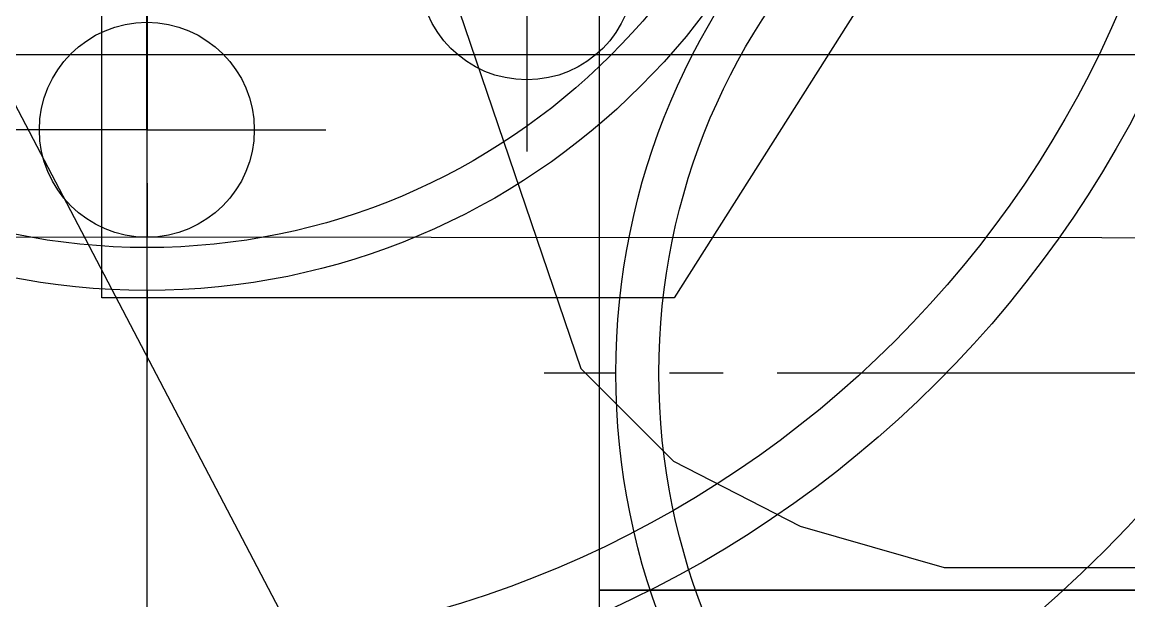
# Model space of a CAD drawing. Extents: x -381 to 213, y -63 to 250.
# Drawn here: x -121.54 to -90.64, y -15.53 to 0.62 of the extents above; entities that cross this region are included whole.
import ezdxf

# ---------------------------------------------------------------- set-up
doc = ezdxf.new("R2010")
doc.units = 0
doc.header["$MEASUREMENT"] = 0
for name, pattern in [('K5LT65535', [0]), ('K5LT_AXLED', [19.5, 15, -1.5, 1.5, -1.5]), ('K5LT_BASIC', [0])]:
    doc.linetypes.add(name, pattern=pattern)
doc.layers.add('Системный слой', color=7, linetype='Continuous')

# ---------------------------------------------------------------- blocks, each defined once
blk = doc.blocks.new('*U')
at = {"layer": 'Системный слой', "color": 5, "linetype": 'K5LT_BASIC'}
for p, q in [((-41.505, 21.831), (-41.505, -22.169)), ((-168.83, -0.277), (156.17, -0.277)), ((-41.505, -22.169), (43.495, -22.169)), ((43.495, -22.17), (-41.505, -22.17)), ((-41.505, -22.17), (-41.505, -27.611))]:
    blk.add_line(p, q, dxfattribs=at)
at = {"layer": 'Системный слой', "color": 30, "linetype": 'K5LT_AXLED'}
for p, q in [((94.013, 5.982), (94.013, -11.019)), ((94.013, 5.982), (94.013, -60.533)), ((94.013, 5.982), (94.013, -11.019)), ((94.013, 5.982), (94.013, -60.533)), ((94.013, 5.981), (94.013, -58.553)), ((94.013, 5.981), (94.013, -62.515)), ((94.013, 5.981), (94.013, -58.553)), ((94.013, 5.981), (94.013, -62.515)), ((-54.117, 5.679), (-54.117, -7.821)), ((-54.117, 5.679), (-54.117, -8.321)), ((94.013, -9.019), (94.013, -4.019)), ((94.013, -9.019), (94.013, -4.019)), ((104.62, -4.625), (104.62, -9.625)), ((104.62, -4.625), (104.62, -9.625)), ((94.013, -9.019), (89.013, -9.019)), ((94.013, -9.019), (89.013, -9.019)), ((94.013, -9.019), (99.013, -9.019)), ((94.013, -9.019), (94.013, -14.019)), ((94.013, -9.019), (99.013, -9.019)), ((94.013, -9.019), (94.013, -14.019)), ((-21.536, -16.111), (-43.036, -16.111)), ((-21.536, -16.111), (-41.836, -16.111)), ((-21.536, -16.111), (-21.536, -37.611)), ((-21.536, -16.111), (-21.536, -36.411))]:
    blk.add_line(p, q, dxfattribs=at)
blk = doc.blocks.new('*F')
at = {"layer": 'Системный слой', "color": 5, "linetype": 'K5LT65535'}
blk.add_lwpolyline([(61.31, -34.166), (-32.345, -34.121), (-47.082, -29.094), (-58.662, -6.988), (-60.958, -2.49), (-65.073, -0.385), (-75.983, 2.103), (-86.605, 2.103), (-95.888, 2.103), (-104.022, -0.385), (-108.998, -5.361), (-114.262, -13.687), (-130.243, -13.687), (-130.243, 12.152), (-51.58, 12.152), (-42.01, -15.983), (-39.427, -18.567), (-35.886, -20.385), (-31.867, -21.534), (54.835, -21.534), (57.084, -19.285), (57.084, 15.692), (64.596, 15.692), (64.622, 7.622)], dxfattribs=at)
at = {"layer": 'Системный слой', "color": 5, "linetype": 'K5LT_BASIC'}
for centre, radius in [((94.013, 5.981), 62.534), ((94.013, 5.981), 62.534), ((94.013, 5.981), 37.817), ((94.013, 5.981), 37.817), ((94.013, 5.981), 31.192), ((94.013, 5.981), 31.192), ((94.013, 5.982), 29.543), ((94.013, 5.982), 29.543), ((-21.536, -16.111), 19.5), ((-21.536, -16.111), 18.3), ((104.62, -4.625), 3), ((104.62, -4.625), 3), ((94.013, -9.019), 3), ((94.013, -9.019), 3)]:
    blk.add_circle(centre, radius, dxfattribs=at)
at = {"layer": 'Системный слой'}
blk.add_blockref('*U', (0, 0), dxfattribs=at)
blk.add_blockref('*U', (0, 0), dxfattribs=at)
blk.add_blockref('*U', (0, 0), dxfattribs=at)
blk.add_blockref('*U', (0, 0), dxfattribs=at)
blk.add_blockref('*U', (0, 0), dxfattribs=at)
blk.add_blockref('*U', (0, 0), dxfattribs=at)
blk.add_blockref('*U', (0, 0), dxfattribs=at)
blk.add_blockref('*U', (0, 0), dxfattribs=at)
blk.add_blockref('*U', (0, 0), dxfattribs=at)
blk.add_blockref('*U', (0, 0), dxfattribs=at)
blk.add_blockref('*U', (0, 0), dxfattribs=at)
blk.add_blockref('*U', (0, 0), dxfattribs=at)
blk.add_blockref('*U', (0, 0), dxfattribs=at)
blk.add_blockref('*U', (0, 0), dxfattribs=at)
blk.add_blockref('*U', (0, 0), dxfattribs=at)
blk.add_blockref('*U', (0, 0), dxfattribs=at)
blk.add_blockref('*U', (0, 0), dxfattribs=at)
blk.add_blockref('*U', (0, 0), dxfattribs=at)
blk.add_blockref('*U', (0, 0), dxfattribs=at)
blk.add_blockref('*U', (0, 0), dxfattribs=at)
blk.add_blockref('*U', (0, 0), dxfattribs=at)
blk.add_blockref('*U', (0, 0), dxfattribs=at)
blk.add_blockref('*U', (0, 0), dxfattribs=at)
blk.add_blockref('*U', (0, 0), dxfattribs=at)
blk.add_blockref('*U', (0, 0), dxfattribs=at)
blk.add_blockref('*U', (0, 0), dxfattribs=at)
blk.add_blockref('*U', (0, 0), dxfattribs=at)
blk.add_blockref('*U', (0, 0), dxfattribs=at)
blk.add_blockref('*U', (0, 0), dxfattribs=at)
blk.add_blockref('*U', (0, 0), dxfattribs=at)
blk.add_blockref('*U', (0, 0), dxfattribs=at)
blk.add_blockref('*U', (0, 0), dxfattribs=at)
blk.add_blockref('*U', (0, 0), dxfattribs=at)
blk.add_blockref('*U', (0, 0), dxfattribs=at)
blk.add_blockref('*U', (0, 0), dxfattribs=at)
blk.add_blockref('*U', (0, 0), dxfattribs=at)
blk.add_blockref('*U', (0, 0), dxfattribs=at)
blk.add_blockref('*U', (0, 0), dxfattribs=at)
blk.add_blockref('*U', (0, 0), dxfattribs=at)
blk.add_blockref('*U', (0, 0), dxfattribs=at)
blk.add_blockref('*U', (0, 0), dxfattribs=at)
blk.add_blockref('*U', (0, 0), dxfattribs=at)
blk.add_blockref('*U', (0, 0), dxfattribs=at)
blk.add_blockref('*U', (0, 0), dxfattribs=at)
blk.add_blockref('*U', (0, 0), dxfattribs=at)
blk.add_blockref('*U', (0, 0), dxfattribs=at)
blk.add_blockref('*U', (0, 0), dxfattribs=at)
blk.add_blockref('*U', (0, 0), dxfattribs=at)
blk.add_blockref('*U', (0, 0), dxfattribs=at)
blk.add_blockref('*U', (0, 0), dxfattribs=at)
blk.add_blockref('*U', (0, 0), dxfattribs=at)
blk.add_blockref('*U', (0, 0), dxfattribs=at)
blk.add_blockref('*U', (0, 0), dxfattribs=at)
blk.add_blockref('*U', (0, 0), dxfattribs=at)
blk.add_blockref('*U', (0, 0), dxfattribs=at)
blk.add_blockref('*U', (0, 0), dxfattribs=at)
blk.add_blockref('*U', (0, 0), dxfattribs=at)
blk.add_blockref('*U', (0, 0), dxfattribs=at)
blk.add_blockref('*U', (0, 0), dxfattribs=at)
blk.add_blockref('*U', (0, 0), dxfattribs=at)
blk.add_blockref('*U', (0, 0), dxfattribs=at)
blk.add_blockref('*U', (0, 0), dxfattribs=at)
blk.add_blockref('*U', (0, 0), dxfattribs=at)
blk.add_blockref('*U', (0, 0), dxfattribs=at)
blk.add_blockref('*U', (0, 0), dxfattribs=at)
blk.add_blockref('*U', (0, 0), dxfattribs=at)
blk.add_blockref('*U', (0, 0), dxfattribs=at)
blk.add_blockref('*U', (0, 0), dxfattribs=at)
blk.add_blockref('*U', (0, 0), dxfattribs=at)
blk.add_blockref('*U', (0, 0), dxfattribs=at)
blk.add_blockref('*U', (0, 0), dxfattribs=at)
blk.add_blockref('*U', (0, 0), dxfattribs=at)
blk.add_blockref('*U', (0, 0), dxfattribs=at)
blk.add_blockref('*U', (0, 0), dxfattribs=at)
blk.add_blockref('*U', (0, 0), dxfattribs=at)
blk.add_blockref('*U', (0, 0), dxfattribs=at)
blk.add_blockref('*U', (0, 0), dxfattribs=at)
blk.add_blockref('*U', (0, 0), dxfattribs=at)
blk.add_blockref('*U', (0, 0), dxfattribs=at)
blk.add_blockref('*U', (0, 0), dxfattribs=at)
blk.add_blockref('*U', (0, 0), dxfattribs=at)
blk.add_blockref('*U', (0, 0), dxfattribs=at)
blk.add_blockref('*U', (0, 0), dxfattribs=at)
blk.add_blockref('*U', (0, 0), dxfattribs=at)
blk.add_blockref('*U', (0, 0), dxfattribs=at)
blk.add_blockref('*U', (0, 0), dxfattribs=at)
blk.add_blockref('*U', (0, 0), dxfattribs=at)
blk.add_blockref('*U', (0, 0), dxfattribs=at)
blk.add_blockref('*U', (0, 0), dxfattribs=at)
blk.add_blockref('*U', (0, 0), dxfattribs=at)
blk.add_blockref('*U', (0, 0), dxfattribs=at)
blk.add_blockref('*U', (0, 0), dxfattribs=at)
blk.add_blockref('*U', (0, 0), dxfattribs=at)
blk.add_blockref('*U', (0, 0), dxfattribs=at)
blk.add_blockref('*U', (0, 0), dxfattribs=at)
blk.add_blockref('*U', (0, 0), dxfattribs=at)
blk.add_blockref('*U', (0, 0), dxfattribs=at)
blk.add_blockref('*U', (0, 0), dxfattribs=at)
blk.add_blockref('*U', (0, 0), dxfattribs=at)
blk.add_blockref('*U', (0, 0), dxfattribs=at)
blk.add_blockref('*U', (0, 0), dxfattribs=at)
blk.add_blockref('*U', (0, 0), dxfattribs=at)
blk.add_blockref('*U', (0, 0), dxfattribs=at)
blk.add_blockref('*U', (0, 0), dxfattribs=at)
blk.add_blockref('*U', (0, 0), dxfattribs=at)
blk.add_blockref('*U', (0, 0), dxfattribs=at)
blk.add_blockref('*U', (0, 0), dxfattribs=at)
blk.add_blockref('*U', (0, 0), dxfattribs=at)
blk.add_blockref('*U', (0, 0), dxfattribs=at)
blk.add_blockref('*U', (0, 0), dxfattribs=at)
blk.add_blockref('*U', (0, 0), dxfattribs=at)
blk.add_blockref('*U', (0, 0), dxfattribs=at)
blk.add_blockref('*U', (0, 0), dxfattribs=at)
blk.add_blockref('*U', (0, 0), dxfattribs=at)
blk.add_blockref('*U', (0, 0), dxfattribs=at)
blk.add_blockref('*U', (0, 0), dxfattribs=at)
blk.add_blockref('*U', (0, 0), dxfattribs=at)
blk.add_blockref('*U', (0, 0), dxfattribs=at)
blk.add_blockref('*U', (0, 0), dxfattribs=at)
blk.add_blockref('*U', (0, 0), dxfattribs=at)
blk.add_blockref('*U', (0, 0), dxfattribs=at)
blk.add_blockref('*U', (0, 0), dxfattribs=at)
blk.add_blockref('*U', (0, 0), dxfattribs=at)
blk.add_blockref('*U', (0, 0), dxfattribs=at)
blk.add_blockref('*U', (0, 0), dxfattribs=at)
blk.add_blockref('*U', (0, 0), dxfattribs=at)
blk.add_blockref('*U', (0, 0), dxfattribs=at)
blk.add_blockref('*U', (0, 0), dxfattribs=at)
blk.add_blockref('*U', (0, 0), dxfattribs=at)
blk.add_blockref('*U', (0, 0), dxfattribs=at)
blk.add_blockref('*U', (0, 0), dxfattribs=at)
blk.add_blockref('*U', (0, 0), dxfattribs=at)
blk.add_blockref('*U', (0, 0), dxfattribs=at)
blk.add_blockref('*U', (0, 0), dxfattribs=at)
blk.add_blockref('*U', (0, 0), dxfattribs=at)
blk.add_blockref('*U', (0, 0), dxfattribs=at)
blk.add_blockref('*U', (0, 0), dxfattribs=at)
blk.add_blockref('*U', (0, 0), dxfattribs=at)
blk.add_blockref('*U', (0, 0), dxfattribs=at)
blk.add_blockref('*U', (0, 0), dxfattribs=at)
blk.add_blockref('*U', (0, 0), dxfattribs=at)
blk.add_blockref('*U', (0, 0), dxfattribs=at)
blk.add_blockref('*U', (0, 0), dxfattribs=at)
blk.add_blockref('*U', (0, 0), dxfattribs=at)
blk.add_blockref('*U', (0, 0), dxfattribs=at)
blk.add_blockref('*U', (0, 0), dxfattribs=at)
blk.add_blockref('*U', (0, 0), dxfattribs=at)
blk.add_blockref('*U', (0, 0), dxfattribs=at)
blk.add_blockref('*U', (0, 0), dxfattribs=at)
blk.add_blockref('*U', (0, 0), dxfattribs=at)
blk.add_blockref('*U', (0, 0), dxfattribs=at)
blk.add_blockref('*U', (0, 0), dxfattribs=at)
blk.add_blockref('*U', (0, 0), dxfattribs=at)
blk.add_blockref('*U', (0, 0), dxfattribs=at)
blk.add_blockref('*U', (0, 0), dxfattribs=at)
blk.add_blockref('*U', (0, 0), dxfattribs=at)
blk.add_blockref('*U', (0, 0), dxfattribs=at)
blk.add_blockref('*U', (0, 0), dxfattribs=at)
blk.add_blockref('*U', (0, 0), dxfattribs=at)
blk.add_blockref('*U', (0, 0), dxfattribs=at)
blk.add_blockref('*U', (0, 0), dxfattribs=at)
blk.add_blockref('*U', (0, 0), dxfattribs=at)
blk.add_blockref('*U', (0, 0), dxfattribs=at)
blk.add_blockref('*U', (0, 0), dxfattribs=at)
blk.add_blockref('*U', (0, 0), dxfattribs=at)
blk.add_blockref('*U', (0, 0), dxfattribs=at)
blk.add_blockref('*U', (0, 0), dxfattribs=at)
blk.add_blockref('*U', (0, 0), dxfattribs=at)
blk.add_blockref('*U', (0, 0), dxfattribs=at)
blk.add_blockref('*U', (0, 0), dxfattribs=at)
blk.add_blockref('*U', (0, 0), dxfattribs=at)
blk.add_blockref('*U', (0, 0), dxfattribs=at)
blk.add_blockref('*U', (0, 0), dxfattribs=at)
blk.add_blockref('*U', (0, 0), dxfattribs=at)
blk.add_blockref('*U', (0, 0), dxfattribs=at)
blk.add_blockref('*U', (0, 0), dxfattribs=at)
blk.add_blockref('*U', (0, 0), dxfattribs=at)
blk.add_blockref('*U', (0, 0), dxfattribs=at)
blk.add_blockref('*U', (0, 0), dxfattribs=at)
blk.add_blockref('*U', (0, 0), dxfattribs=at)
blk.add_blockref('*U', (0, 0), dxfattribs=at)
blk.add_blockref('*U', (0, 0), dxfattribs=at)
blk.add_blockref('*U', (0, 0), dxfattribs=at)
blk.add_blockref('*U', (0, 0), dxfattribs=at)
blk.add_blockref('*U', (0, 0), dxfattribs=at)
blk.add_blockref('*U', (0, 0), dxfattribs=at)
blk.add_blockref('*U', (0, 0), dxfattribs=at)
blk.add_blockref('*U', (0, 0), dxfattribs=at)
blk.add_blockref('*U', (0, 0), dxfattribs=at)
blk.add_blockref('*U', (0, 0), dxfattribs=at)
blk.add_blockref('*U', (0, 0), dxfattribs=at)
blk.add_blockref('*U', (0, 0), dxfattribs=at)
blk.add_blockref('*U', (0, 0), dxfattribs=at)
blk.add_blockref('*U', (0, 0), dxfattribs=at)
blk.add_blockref('*U', (0, 0), dxfattribs=at)
blk.add_blockref('*U', (0, 0), dxfattribs=at)
blk.add_blockref('*U', (0, 0), dxfattribs=at)
blk.add_blockref('*U', (0, 0), dxfattribs=at)
blk.add_blockref('*U', (0, 0), dxfattribs=at)
blk.add_blockref('*U', (0, 0), dxfattribs=at)
blk.add_blockref('*U', (0, 0), dxfattribs=at)
blk.add_blockref('*U', (0, 0), dxfattribs=at)
blk.add_blockref('*U', (0, 0), dxfattribs=at)
blk.add_blockref('*U', (0, 0), dxfattribs=at)
blk.add_blockref('*U', (0, 0), dxfattribs=at)
blk.add_blockref('*U', (0, 0), dxfattribs=at)
blk.add_blockref('*U', (0, 0), dxfattribs=at)

msp = doc.modelspace()

# ---------------------------------------------------------------- block references
at = {"layer": 'Системный слой'}
for name, p in [('*F', (-96.515, 28.741)), ('*F', (-63.927, 6.935)), ('*F', (-212.068, 6.637)), ('*F', (10.927, 6.609)), ('*U', (0, 0)), ('*U', (0, 0)), ('*U', (0, 0)), ('*U', (0, 0)), ('*U', (0, 0)), ('*U', (0, 0)), ('*U', (0, 0)), ('*U', (0, 0)), ('*U', (0, 0)), ('*U', (0, 0)), ('*U', (0, 0)), ('*U', (0, 0)), ('*U', (0, 0)), ('*U', (0, 0))]:
    msp.add_blockref(name, p, dxfattribs=at)

doc.saveas('drawing.dxf')
